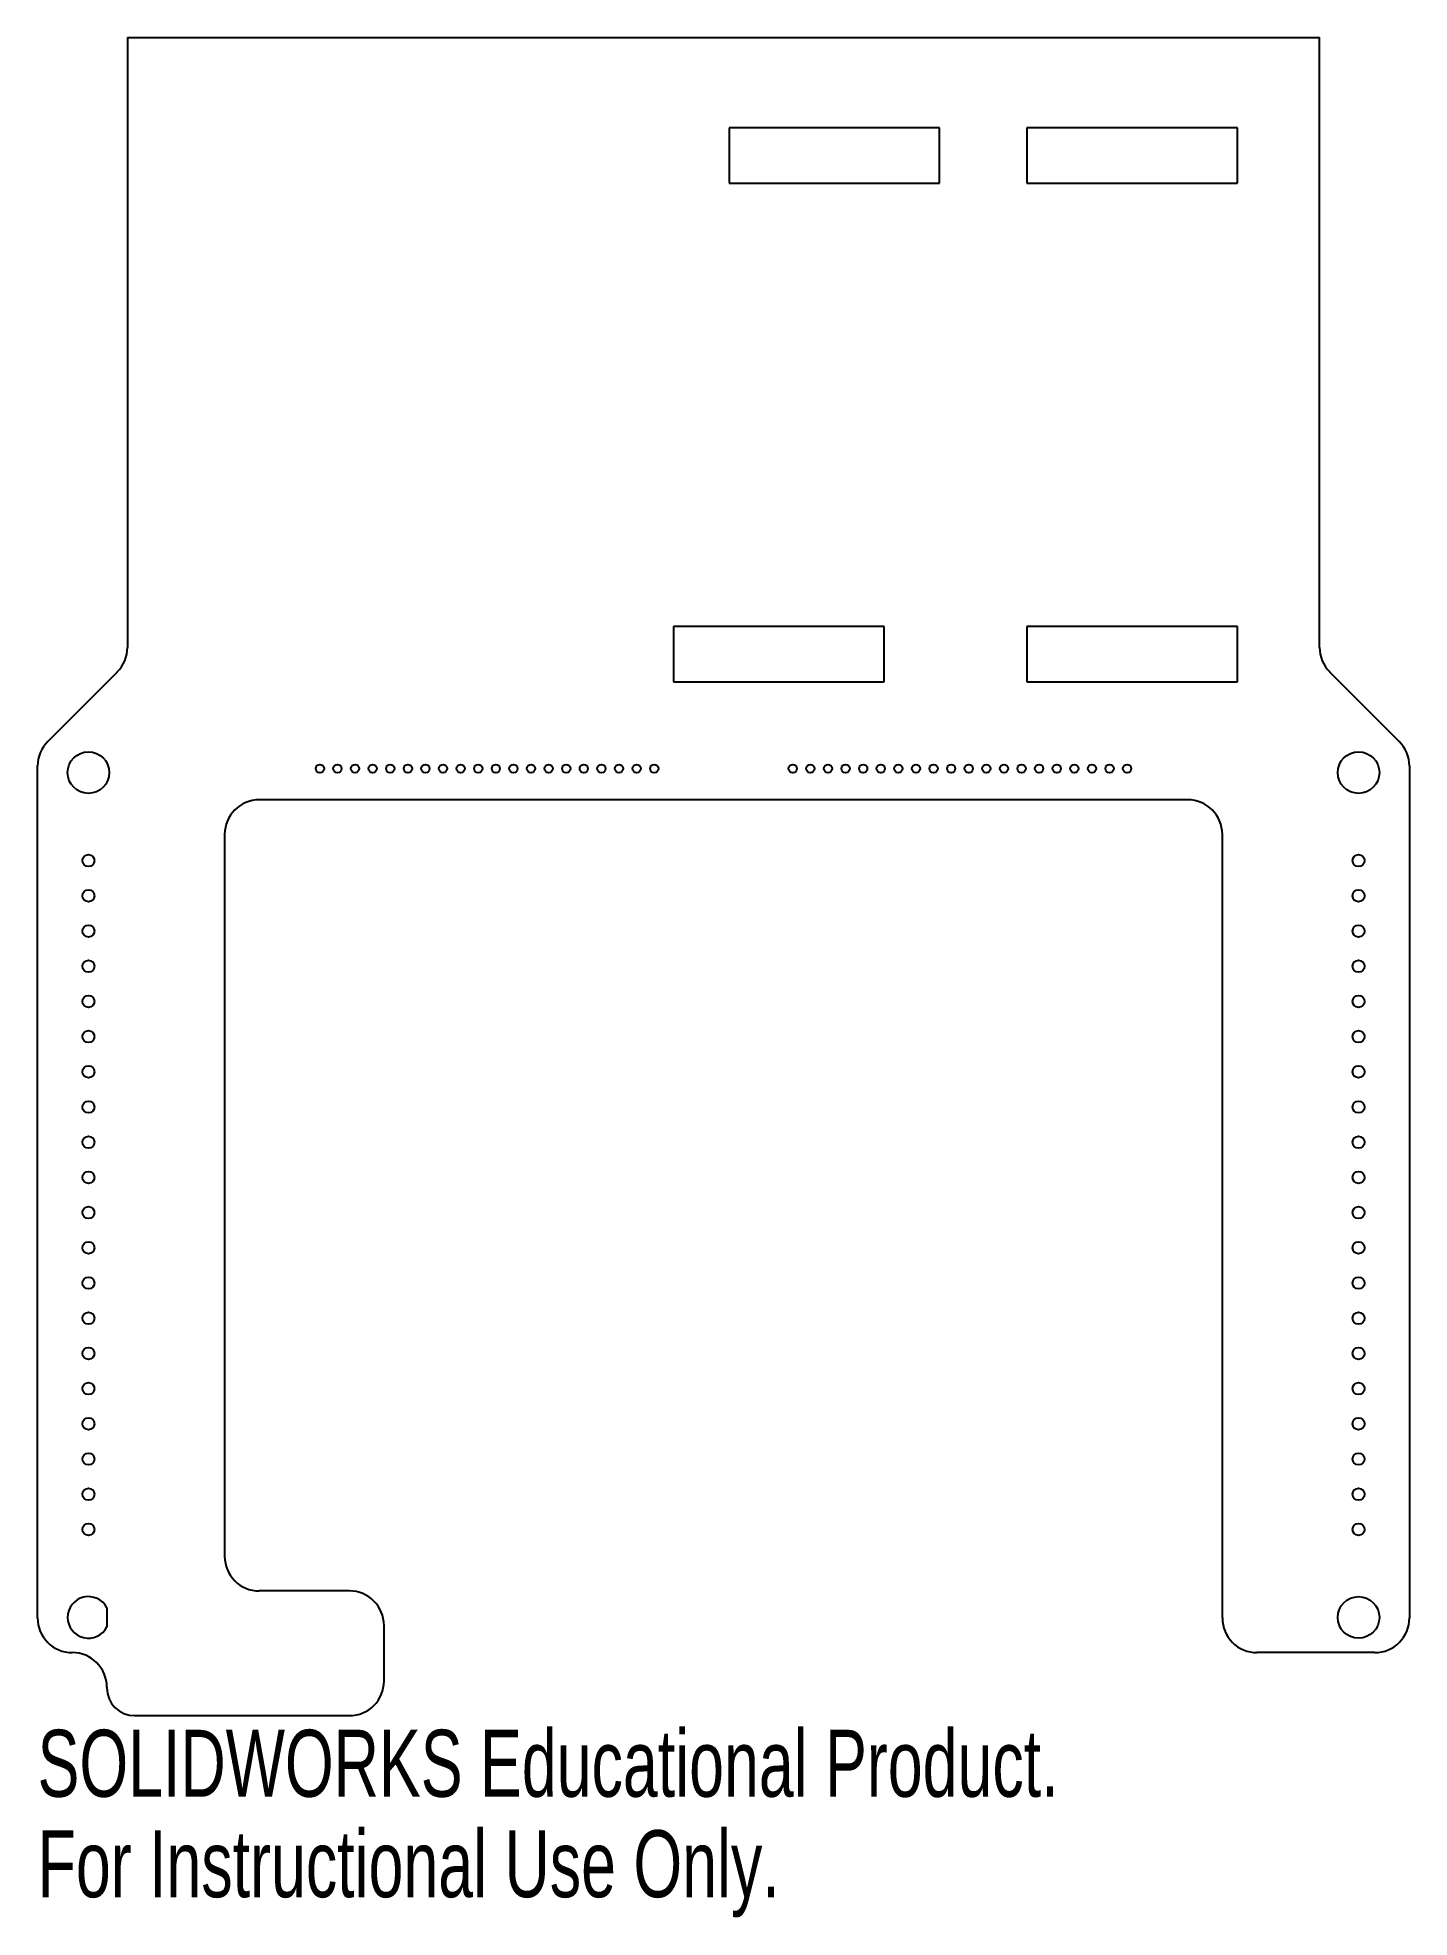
# Model space of a CAD drawing. Header units: millimetres. Extents: x -50 to 50, y -81 to 55.
import ezdxf

# ---------------------------------------------------------------- set-up
doc = ezdxf.new("R2010")
doc.units = ezdxf.units.MM
doc.styles.add('SLDTEXTSTYLE0', font='TXT', dxfattribs={"width": 0.7})

msp = doc.modelspace()

# ---------------------------------------------------------------- linework, layer by layer
at = {"color": 7, "linetype": 'Continuous', "lineweight": 25}
for p, q in [((-43.02, 55), (43.02, 55)), ((-43.02, 55), (-43.02, 10.99)), ((43.02, 10.99), (43.02, 55)), ((15.6, 48.5), (0.4, 48.5)), ((0.4, 48.5), (0.4, 44.5)), ((15.6, 44.5), (15.6, 48.5)), ((37.1, 48.5), (21.9, 48.5)), ((21.9, 48.5), (21.9, 44.5)), ((37.1, 44.5), (37.1, 48.5)), ((0.4, 44.5), (15.6, 44.5)), ((21.9, 44.5), (37.1, 44.5)), ((11.6, 12.5), (-3.6, 12.5)), ((-3.6, 12.5), (-3.6, 8.5)), ((11.6, 8.5), (11.6, 12.5)), ((37.1, 12.5), (21.9, 12.5)), ((21.9, 12.5), (21.9, 8.5)), ((37.1, 8.5), (37.1, 12.5)), ((-43.75, 9.22), (-48.77, 4.21)), ((-3.6, 8.5), (11.6, 8.5)), ((21.9, 8.5), (37.1, 8.5)), ((48.77, 4.21), (43.75, 9.22)), ((-49.5, -59.04), (-49.5, 2.44)), ((49.5, 2.44), (49.5, -59.04)), ((33.5, 0), (-33.5, 0)), ((-36, -2.5), (-36, -54.59)), ((36, -59.04), (36, -2.5)), ((-44.5, -58.31), (-44.5, -59.69)), ((-27, -57.09), (-33.5, -57.09)), ((-24.5, -63.59), (-24.5, -59.59)), ((47, -61.54), (38.5, -61.54)), ((-44.5, -64.04), (-44.5, -64.09)), ((-42.5, -66.09), (-27, -66.09))]:
    msp.add_line(p, q, dxfattribs=at)
for centre, radius in [((-45.83, 1.96), 1.5), ((45.83, 1.96), 1.5), ((-29.13, 2.25), 0.3), ((-27.86, 2.25), 0.3), ((-26.59, 2.25), 0.3), ((-25.32, 2.25), 0.3), ((-24.05, 2.25), 0.3), ((-22.78, 2.25), 0.3), ((-21.51, 2.25), 0.3), ((-20.24, 2.25), 0.3), ((-18.97, 2.25), 0.3), ((-17.7, 2.25), 0.3), ((-16.43, 2.25), 0.3), ((-15.16, 2.25), 0.3), ((-13.89, 2.25), 0.3), ((-12.62, 2.25), 0.3), ((-11.35, 2.25), 0.3), ((-10.08, 2.25), 0.3), ((-8.81, 2.25), 0.3), ((-7.54, 2.25), 0.3), ((-6.27, 2.25), 0.3), ((-5, 2.25), 0.3), ((5, 2.25), 0.3), ((6.27, 2.25), 0.3), ((7.54, 2.25), 0.3), ((8.81, 2.25), 0.3), ((10.08, 2.25), 0.3), ((11.35, 2.25), 0.3), ((12.62, 2.25), 0.3), ((13.89, 2.25), 0.3), ((15.16, 2.25), 0.3), ((16.43, 2.25), 0.3), ((17.7, 2.25), 0.3), ((18.97, 2.25), 0.3), ((20.24, 2.25), 0.3), ((21.51, 2.25), 0.3), ((22.78, 2.25), 0.3), ((24.05, 2.25), 0.3), ((25.32, 2.25), 0.3), ((26.59, 2.25), 0.3), ((27.86, 2.25), 0.3), ((29.13, 2.25), 0.3), ((-45.83, -4.39), 0.432), ((45.83, -4.39), 0.432), ((-45.83, -6.93), 0.432), ((45.83, -6.93), 0.432), ((-45.83, -9.47), 0.432), ((45.83, -9.47), 0.432), ((-45.83, -12.01), 0.432), ((45.83, -12.01), 0.432), ((-45.83, -14.55), 0.432), ((45.83, -14.55), 0.432), ((-45.83, -17.09), 0.432), ((45.83, -17.09), 0.432), ((-45.83, -19.63), 0.432), ((45.83, -19.63), 0.432), ((-45.83, -22.17), 0.432), ((45.83, -22.17), 0.432), ((-45.83, -24.71), 0.432), ((45.83, -24.71), 0.432), ((-45.83, -27.25), 0.432), ((45.83, -27.25), 0.432), ((-45.83, -29.79), 0.432), ((45.83, -29.79), 0.432), ((-45.83, -32.33), 0.432), ((45.83, -32.33), 0.432), ((-45.83, -34.87), 0.432), ((45.83, -34.87), 0.432), ((-45.83, -37.41), 0.432), ((45.83, -37.41), 0.432), ((-45.83, -39.95), 0.432), ((45.83, -39.95), 0.432), ((-45.83, -42.49), 0.432), ((45.83, -42.49), 0.432), ((-45.83, -45.03), 0.432), ((45.83, -45.03), 0.432), ((-45.83, -47.57), 0.432), ((45.83, -47.57), 0.432), ((-45.83, -50.11), 0.432), ((45.83, -50.11), 0.432), ((-45.83, -52.65), 0.432), ((45.83, -52.65), 0.432), ((45.83, -59), 1.5)]:
    msp.add_circle(centre, radius, dxfattribs=at)
for centre, radius, start, end in [((-45.52, 10.99), 2.5, 315, 0), ((45.52, 10.99), 2.5, 180, 225), ((-47, 2.44), 2.5, 135, 180), ((47, 2.44), 2.5, 0, 45), ((-33.5, -2.5), 2.5, 90, 180), ((33.5, -2.5), 2.5, 0, 90), ((-33.5, -54.59), 2.5, 180, 270), ((-45.83, -59), 1.5, 27.1853, 332.8147), ((-27, -59.59), 2.5, 0, 90), ((-47, -59.04), 2.5, 180, 270), ((38.5, -59.04), 2.5, 180, 270), ((47, -59.04), 2.5, 270, 0), ((-47, -64.04), 2.5, 0, 90), ((-27, -63.59), 2.5, 270, 0), ((-42.5, -64.09), 2, 180, 270)]:
    msp.add_arc(centre, radius, start, end, dxfattribs=at)

# ---------------------------------------------------------------- texts
at = {"color": 7, "linetype": 'Continuous', "char_height": 4.8336, "attachment_point": 1, "style": 'SLDTEXTSTYLE0'}
for s, insert in [('SOLIDWORKS Educational Product.', (-49.5, -67.11)), ('For Instructional Use Only.', (-49.5, -74.36))]:
    msp.add_mtext(s, dxfattribs=dict(at, insert=insert))

doc.saveas('drawing.dxf')
